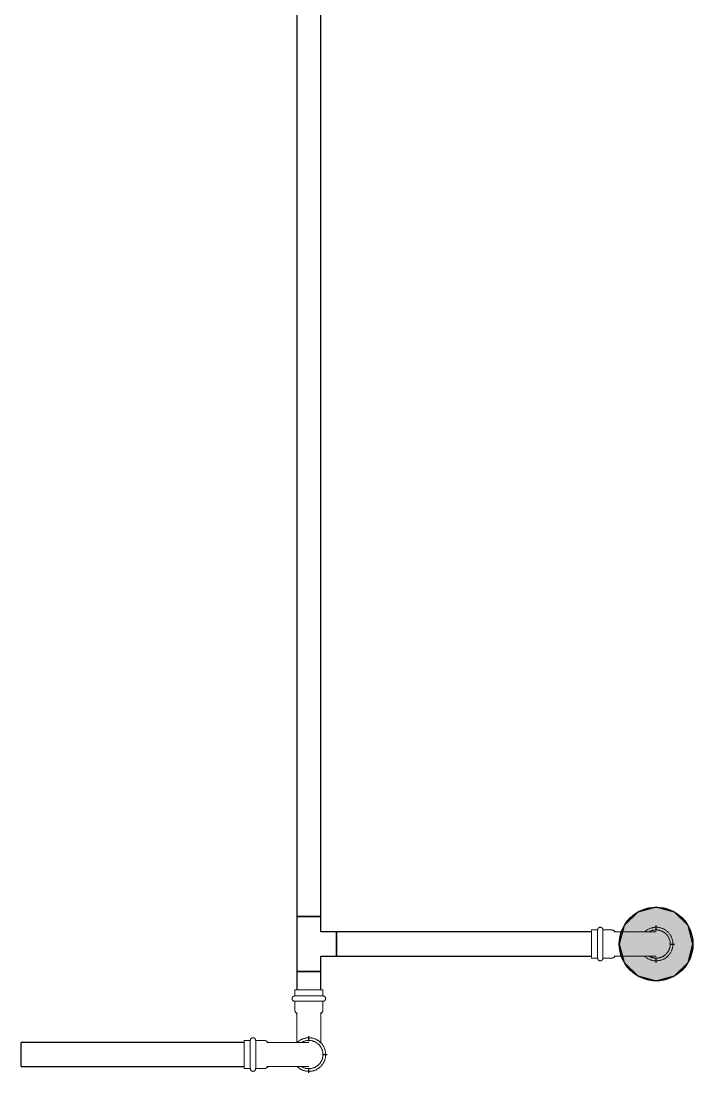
# Model space of a CAD drawing. Header units: inches. Extents: x -3327 to -1, y 8 to 1328.
# Drawn here: x -3168.7 to -3132.2, y 851.7 to 908.8 of the extents above; entities that cross this region are included whole.
import ezdxf

# ---------------------------------------------------------------- set-up
doc = ezdxf.new("R2010")
doc.units = ezdxf.units.IN
doc.header["$MEASUREMENT"] = 0
doc.layers.add('P-PIPE', color=3, linetype='Continuous', lineweight=9)
doc.layers.add('X - REF - FP', color=7, linetype='Continuous', true_color=0xb90000)

# ---------------------------------------------------------------- blocks, each defined once
blk = doc.blocks.new('Victaulic-VicPress316-Elbow 90-45deg Style P568_P571 - Standard-523083-SECOND LEVEL')
at = {"layer": 'P-PIPE'}
for p, q in [((-3178.283, 1233.462), (-3178.283, 1232.568)), ((-3176.968, 1232.571), (-3176.968, 1233.462)), ((-3178.392, 1232.416), (-3178.392, 1231.964)), ((-3176.859, 1231.964), (-3176.859, 1232.416)), ((-3177.625, 1231.964), (-3178.392, 1231.964)), ((-3178.392, 1231.673), (-3178.392, 1231.335)), ((-3177.625, 1231.673), (-3178.392, 1231.673)), ((-3176.859, 1231.964), (-3177.625, 1231.964)), ((-3176.859, 1231.673), (-3177.625, 1231.673)), ((-3176.859, 1231.335), (-3176.859, 1231.673)), ((-3178.392, 1231.335), (-3177.625, 1231.335)), ((-3177.625, 1231.335), (-3176.859, 1231.335))]:
    blk.add_line(p, q, dxfattribs=at)
at = {"layer": 'P-PIPE', "flags": 128}
for points in [[(-3177.625, 1235.767), (-3177.661, 1235.766), (-3177.698, 1235.764), (-3177.734, 1235.76), (-3177.77, 1235.755), (-3177.806, 1235.749), (-3177.842, 1235.741), (-3177.877, 1235.731), (-3177.912, 1235.721), (-3177.946, 1235.708), (-3177.98, 1235.695), (-3178.013, 1235.68), (-3178.046, 1235.664), (-3178.078, 1235.646), (-3178.109, 1235.628), (-3178.14, 1235.608), (-3178.17, 1235.586), (-3178.198, 1235.564), (-3178.226, 1235.54), (-3178.253, 1235.516), (-3178.279, 1235.49), (-3178.304, 1235.464), (-3178.328, 1235.436), (-3178.351, 1235.407), (-3178.372, 1235.378), (-3178.392, 1235.348), (-3178.412, 1235.317), (-3178.429, 1235.285), (-3178.446, 1235.252), (-3178.461, 1235.219), (-3178.475, 1235.185), (-3178.488, 1235.151), (-3178.499, 1235.116), (-3178.508, 1235.081), (-3178.517, 1235.046), (-3178.524, 1235.01), (-3178.529, 1234.974), (-3178.533, 1234.938), (-3178.536, 1234.901), (-3178.537, 1234.865), (-3178.537, 1234.828), (-3178.535, 1234.792), (-3178.532, 1234.755), (-3178.527, 1234.719), (-3178.521, 1234.683), (-3178.513, 1234.648), (-3178.504, 1234.612), (-3178.494, 1234.577), (-3178.482, 1234.543), (-3178.469, 1234.509), (-3178.454, 1234.475), (-3178.438, 1234.442), (-3178.421, 1234.41), (-3178.403, 1234.379), (-3178.383, 1234.348), (-3178.362, 1234.318), (-3178.34, 1234.289), (-3178.317, 1234.261), (-3178.293, 1234.234)], [(-3177.625, 1235.621), (-3177.656, 1235.621), (-3177.686, 1235.619), (-3177.717, 1235.616), (-3177.747, 1235.612), (-3177.777, 1235.606), (-3177.807, 1235.599), (-3177.837, 1235.591), (-3177.866, 1235.582), (-3177.895, 1235.572), (-3177.924, 1235.561), (-3177.951, 1235.548), (-3177.979, 1235.535), (-3178.006, 1235.52), (-3178.032, 1235.504), (-3178.058, 1235.487), (-3178.083, 1235.47), (-3178.107, 1235.451), (-3178.13, 1235.431), (-3178.153, 1235.41), (-3178.175, 1235.389), (-3178.196, 1235.366), (-3178.216, 1235.343), (-3178.235, 1235.319), (-3178.253, 1235.294), (-3178.27, 1235.269), (-3178.286, 1235.243), (-3178.301, 1235.216), (-3178.315, 1235.189), (-3178.328, 1235.161), (-3178.339, 1235.133), (-3178.35, 1235.104), (-3178.359, 1235.075), (-3178.368, 1235.045), (-3178.375, 1235.015), (-3178.38, 1234.985), (-3178.385, 1234.955), (-3178.388, 1234.924), (-3178.391, 1234.894), (-3178.391, 1234.863), (-3178.391, 1234.832), (-3178.39, 1234.802), (-3178.387, 1234.771), (-3178.383, 1234.741), (-3178.378, 1234.711), (-3178.371, 1234.681), (-3178.364, 1234.651), (-3178.355, 1234.622), (-3178.345, 1234.593), (-3178.334, 1234.564), (-3178.322, 1234.536), (-3178.309, 1234.508), (-3178.294, 1234.481), (-3178.283, 1234.461)], [(-3176.968, 1234.223), (-3176.946, 1234.246), (-3176.922, 1234.274), (-3176.899, 1234.302), (-3176.878, 1234.332), (-3176.858, 1234.362), (-3176.838, 1234.393), (-3176.821, 1234.425), (-3176.804, 1234.458), (-3176.789, 1234.491), (-3176.775, 1234.524), (-3176.762, 1234.559), (-3176.751, 1234.593), (-3176.742, 1234.629), (-3176.733, 1234.664), (-3176.726, 1234.7), (-3176.721, 1234.736), (-3176.717, 1234.772), (-3176.714, 1234.809), (-3176.713, 1234.845), (-3176.713, 1234.881), (-3176.715, 1234.918), (-3176.718, 1234.954), (-3176.723, 1234.99), (-3176.729, 1235.026), (-3176.737, 1235.062), (-3176.746, 1235.097), (-3176.756, 1235.132), (-3176.768, 1235.167), (-3176.781, 1235.201), (-3176.796, 1235.234), (-3176.812, 1235.267), (-3176.829, 1235.299), (-3176.847, 1235.331), (-3176.867, 1235.362), (-3176.888, 1235.392), (-3176.91, 1235.421), (-3176.933, 1235.449), (-3176.957, 1235.476), (-3176.983, 1235.502), (-3177.009, 1235.527), (-3177.036, 1235.551), (-3177.065, 1235.574), (-3177.094, 1235.596), (-3177.124, 1235.617), (-3177.155, 1235.636), (-3177.187, 1235.655), (-3177.219, 1235.671), (-3177.252, 1235.687), (-3177.285, 1235.701), (-3177.32, 1235.714), (-3177.354, 1235.726), (-3177.389, 1235.736), (-3177.425, 1235.745), (-3177.46, 1235.752), (-3177.496, 1235.758), (-3177.533, 1235.762), (-3177.569, 1235.765), (-3177.605, 1235.767), (-3177.625, 1235.767)], [(-3176.964, 1234.467), (-3176.949, 1234.494), (-3176.935, 1234.521), (-3176.922, 1234.549), (-3176.911, 1234.577), (-3176.9, 1234.606), (-3176.891, 1234.635), (-3176.882, 1234.665), (-3176.875, 1234.694), (-3176.87, 1234.725), (-3176.865, 1234.755), (-3176.862, 1234.785), (-3176.859, 1234.816), (-3176.859, 1234.847), (-3176.859, 1234.877), (-3176.86, 1234.908), (-3176.863, 1234.938), (-3176.867, 1234.969), (-3176.872, 1234.999), (-3176.879, 1235.029), (-3176.886, 1235.059), (-3176.895, 1235.088), (-3176.905, 1235.117), (-3176.916, 1235.146), (-3176.928, 1235.174), (-3176.941, 1235.201), (-3176.956, 1235.229), (-3176.971, 1235.255), (-3176.988, 1235.281), (-3177.005, 1235.306), (-3177.024, 1235.33), (-3177.043, 1235.354), (-3177.064, 1235.377), (-3177.085, 1235.399), (-3177.107, 1235.42), (-3177.13, 1235.44), (-3177.154, 1235.46), (-3177.179, 1235.478), (-3177.204, 1235.495), (-3177.23, 1235.512), (-3177.256, 1235.527), (-3177.284, 1235.541), (-3177.311, 1235.554), (-3177.34, 1235.566), (-3177.368, 1235.577), (-3177.397, 1235.587), (-3177.427, 1235.595), (-3177.457, 1235.603), (-3177.487, 1235.609), (-3177.517, 1235.614), (-3177.547, 1235.617), (-3177.578, 1235.62), (-3177.608, 1235.621), (-3177.625, 1235.621)], [(-3178.283, 1234.855), (-3178.283, 1234.854), (-3178.283, 1234.85), (-3178.283, 1234.845), (-3178.283, 1234.837), (-3178.283, 1234.827), (-3178.283, 1234.815), (-3178.283, 1234.801), (-3178.283, 1234.784), (-3178.283, 1234.766), (-3178.283, 1234.745), (-3178.283, 1234.722), (-3178.283, 1234.697), (-3178.283, 1234.671), (-3178.283, 1234.642), (-3178.283, 1234.612), (-3178.283, 1234.579), (-3178.283, 1234.545), (-3178.283, 1234.509), (-3178.283, 1234.472), (-3178.283, 1234.432), (-3178.283, 1234.392), (-3178.283, 1234.349), (-3178.283, 1234.306), (-3178.283, 1234.261), (-3178.283, 1234.214), (-3178.283, 1234.167), (-3178.283, 1234.118), (-3178.283, 1234.069), (-3178.283, 1234.018), (-3178.283, 1233.967), (-3178.283, 1233.914), (-3178.283, 1233.861), (-3178.283, 1233.808), (-3178.283, 1233.753), (-3178.283, 1233.699), (-3178.283, 1233.644), (-3178.283, 1233.588), (-3178.283, 1233.533), (-3178.283, 1233.477), (-3178.283, 1233.462)], [(-3176.968, 1233.462), (-3176.968, 1233.518), (-3176.968, 1233.573), (-3176.968, 1233.629), (-3176.968, 1233.684), (-3176.968, 1233.739), (-3176.968, 1233.793), (-3176.968, 1233.847), (-3176.968, 1233.9), (-3176.968, 1233.953), (-3176.968, 1234.004), (-3176.968, 1234.055), (-3176.968, 1234.105), (-3176.968, 1234.154), (-3176.968, 1234.202), (-3176.968, 1234.248), (-3176.968, 1234.294), (-3176.968, 1234.338), (-3176.968, 1234.38), (-3176.968, 1234.422), (-3176.968, 1234.461), (-3176.968, 1234.499), (-3176.968, 1234.535), (-3176.968, 1234.57), (-3176.968, 1234.603), (-3176.968, 1234.634), (-3176.968, 1234.663), (-3176.968, 1234.69), (-3176.968, 1234.716), (-3176.968, 1234.739), (-3176.968, 1234.76), (-3176.968, 1234.779), (-3176.968, 1234.796), (-3176.968, 1234.811), (-3176.968, 1234.824), (-3176.968, 1234.835), (-3176.968, 1234.843), (-3176.968, 1234.849), (-3176.968, 1234.853), (-3176.968, 1234.855), (-3176.968, 1234.855)], [(-3178.392, 1232.416), (-3178.391, 1232.427), (-3178.391, 1232.438), (-3178.39, 1232.448), (-3178.388, 1232.459), (-3178.386, 1232.47), (-3178.384, 1232.481), (-3178.381, 1232.491), (-3178.378, 1232.502), (-3178.374, 1232.512), (-3178.37, 1232.522), (-3178.366, 1232.532), (-3178.361, 1232.542), (-3178.355, 1232.551), (-3178.35, 1232.561), (-3178.344, 1232.57), (-3178.338, 1232.579), (-3178.331, 1232.587), (-3178.324, 1232.596), (-3178.317, 1232.604), (-3178.309, 1232.611), (-3178.301, 1232.619), (-3178.293, 1232.626), (-3178.284, 1232.633), (-3178.283, 1232.634)], [(-3176.968, 1232.634), (-3176.959, 1232.627), (-3176.951, 1232.62), (-3176.943, 1232.613), (-3176.935, 1232.605), (-3176.927, 1232.597), (-3176.92, 1232.589), (-3176.914, 1232.58), (-3176.907, 1232.571), (-3176.901, 1232.562), (-3176.896, 1232.553), (-3176.89, 1232.543), (-3176.885, 1232.534), (-3176.881, 1232.524), (-3176.877, 1232.514), (-3176.873, 1232.503), (-3176.87, 1232.493), (-3176.867, 1232.483), (-3176.864, 1232.472), (-3176.862, 1232.461), (-3176.861, 1232.45), (-3176.86, 1232.44), (-3176.859, 1232.429), (-3176.859, 1232.418), (-3176.859, 1232.416)], [(-3178.392, 1231.673), (-3178.397, 1231.673), (-3178.403, 1231.674), (-3178.409, 1231.674), (-3178.415, 1231.675), (-3178.42, 1231.676), (-3178.426, 1231.678), (-3178.432, 1231.679), (-3178.437, 1231.681), (-3178.443, 1231.683), (-3178.448, 1231.685), (-3178.453, 1231.687), (-3178.459, 1231.69), (-3178.464, 1231.693), (-3178.469, 1231.696), (-3178.474, 1231.699), (-3178.478, 1231.702), (-3178.483, 1231.706), (-3178.487, 1231.709), (-3178.492, 1231.713), (-3178.496, 1231.717), (-3178.5, 1231.722), (-3178.504, 1231.726), (-3178.507, 1231.731), (-3178.511, 1231.735), (-3178.514, 1231.74), (-3178.517, 1231.745), (-3178.52, 1231.75), (-3178.522, 1231.755), (-3178.525, 1231.761), (-3178.527, 1231.766), (-3178.529, 1231.772), (-3178.531, 1231.777), (-3178.532, 1231.783), (-3178.534, 1231.788), (-3178.535, 1231.794), (-3178.536, 1231.8), (-3178.536, 1231.806), (-3178.537, 1231.811), (-3178.537, 1231.817), (-3178.537, 1231.823), (-3178.537, 1231.829), (-3178.536, 1231.835), (-3178.535, 1231.84), (-3178.534, 1231.846), (-3178.533, 1231.852), (-3178.532, 1231.858), (-3178.53, 1231.863), (-3178.528, 1231.869), (-3178.526, 1231.874), (-3178.524, 1231.879), (-3178.521, 1231.885), (-3178.519, 1231.89), (-3178.516, 1231.895), (-3178.512, 1231.9), (-3178.509, 1231.904), (-3178.506, 1231.909), (-3178.502, 1231.914), (-3178.498, 1231.918), (-3178.494, 1231.922), (-3178.49, 1231.926), (-3178.485, 1231.93), (-3178.481, 1231.934), (-3178.476, 1231.937), (-3178.471, 1231.94), (-3178.467, 1231.944), (-3178.461, 1231.946), (-3178.456, 1231.949), (-3178.451, 1231.952), (-3178.446, 1231.954), (-3178.44, 1231.956), (-3178.435, 1231.958), (-3178.429, 1231.959), (-3178.423, 1231.961), (-3178.418, 1231.962), (-3178.412, 1231.963), (-3178.406, 1231.964), (-3178.4, 1231.964), (-3178.395, 1231.964), (-3178.392, 1231.964)], [(-3177.625, 1231.964), (-3177.656, 1231.964), (-3177.686, 1231.964), (-3177.717, 1231.964), (-3177.747, 1231.964), (-3177.777, 1231.964), (-3177.807, 1231.964), (-3177.837, 1231.964), (-3177.866, 1231.964), (-3177.895, 1231.964), (-3177.924, 1231.964), (-3177.951, 1231.964), (-3177.979, 1231.964), (-3178.006, 1231.964), (-3178.032, 1231.964), (-3178.058, 1231.964), (-3178.083, 1231.964), (-3178.107, 1231.964), (-3178.13, 1231.964), (-3178.153, 1231.964), (-3178.175, 1231.964), (-3178.196, 1231.964), (-3178.216, 1231.964), (-3178.235, 1231.964), (-3178.253, 1231.964), (-3178.27, 1231.964), (-3178.286, 1231.964), (-3178.301, 1231.964), (-3178.315, 1231.964), (-3178.328, 1231.964), (-3178.339, 1231.964), (-3178.35, 1231.964), (-3178.359, 1231.964), (-3178.368, 1231.964), (-3178.375, 1231.964), (-3178.38, 1231.964), (-3178.385, 1231.964), (-3178.388, 1231.964), (-3178.391, 1231.964), (-3178.391, 1231.964), (-3178.392, 1231.964)], [(-3178.392, 1231.964), (-3178.391, 1231.964), (-3178.389, 1231.964), (-3178.386, 1231.964), (-3178.382, 1231.964), (-3178.376, 1231.964), (-3178.37, 1231.964), (-3178.362, 1231.964), (-3178.353, 1231.964)], [(-3178.35, 1231.673), (-3178.359, 1231.673), (-3178.368, 1231.673), (-3178.375, 1231.673), (-3178.38, 1231.673), (-3178.385, 1231.673), (-3178.388, 1231.673), (-3178.391, 1231.673), (-3178.391, 1231.673), (-3178.392, 1231.673)], [(-3178.392, 1231.673), (-3178.391, 1231.673), (-3178.389, 1231.673), (-3178.386, 1231.673), (-3178.382, 1231.673), (-3178.376, 1231.673), (-3178.37, 1231.673), (-3178.362, 1231.673), (-3178.353, 1231.673), (-3178.342, 1231.673), (-3178.331, 1231.673), (-3178.319, 1231.673), (-3178.305, 1231.673), (-3178.29, 1231.673), (-3178.274, 1231.673), (-3178.258, 1231.673), (-3178.24, 1231.673), (-3178.221, 1231.673), (-3178.201, 1231.673), (-3178.181, 1231.673), (-3178.159, 1231.673), (-3178.137, 1231.673), (-3178.113, 1231.673), (-3178.089, 1231.673), (-3178.065, 1231.673), (-3178.039, 1231.673), (-3178.013, 1231.673), (-3177.986, 1231.673), (-3177.959, 1231.673), (-3177.931, 1231.673), (-3177.903, 1231.673), (-3177.874, 1231.673), (-3177.845, 1231.673), (-3177.815, 1231.673), (-3177.785, 1231.673), (-3177.755, 1231.673), (-3177.725, 1231.673), (-3177.695, 1231.673), (-3177.664, 1231.673), (-3177.633, 1231.673), (-3177.625, 1231.673)], [(-3176.859, 1231.964), (-3176.859, 1231.964), (-3176.861, 1231.964), (-3176.864, 1231.964), (-3176.868, 1231.964), (-3176.874, 1231.964), (-3176.88, 1231.964), (-3176.888, 1231.964), (-3176.897, 1231.964), (-3176.908, 1231.964), (-3176.919, 1231.964), (-3176.932, 1231.964), (-3176.945, 1231.964), (-3176.96, 1231.964), (-3176.976, 1231.964), (-3176.992, 1231.964), (-3177.01, 1231.964), (-3177.029, 1231.964), (-3177.049, 1231.964), (-3177.069, 1231.964), (-3177.091, 1231.964), (-3177.113, 1231.964), (-3177.137, 1231.964), (-3177.161, 1231.964), (-3177.185, 1231.964), (-3177.211, 1231.964), (-3177.237, 1231.964), (-3177.264, 1231.964), (-3177.291, 1231.964), (-3177.319, 1231.964), (-3177.347, 1231.964), (-3177.376, 1231.964), (-3177.405, 1231.964), (-3177.435, 1231.964), (-3177.465, 1231.964), (-3177.495, 1231.964), (-3177.525, 1231.964), (-3177.556, 1231.964), (-3177.586, 1231.964), (-3177.617, 1231.964), (-3177.625, 1231.964)], [(-3177.625, 1231.673), (-3177.594, 1231.673), (-3177.564, 1231.673), (-3177.533, 1231.673), (-3177.503, 1231.673), (-3177.473, 1231.673), (-3177.443, 1231.673), (-3177.413, 1231.673), (-3177.384, 1231.673), (-3177.355, 1231.673), (-3177.327, 1231.673), (-3177.299, 1231.673), (-3177.271, 1231.673), (-3177.244, 1231.673), (-3177.218, 1231.673), (-3177.192, 1231.673), (-3177.167, 1231.673), (-3177.143, 1231.673), (-3177.12, 1231.673), (-3177.097, 1231.673), (-3177.075, 1231.673), (-3177.054, 1231.673), (-3177.034, 1231.673), (-3177.015, 1231.673), (-3176.997, 1231.673), (-3176.98, 1231.673), (-3176.964, 1231.673), (-3176.949, 1231.673), (-3176.935, 1231.673), (-3176.922, 1231.673), (-3176.911, 1231.673), (-3176.9, 1231.673), (-3176.891, 1231.673), (-3176.882, 1231.673), (-3176.875, 1231.673), (-3176.87, 1231.673), (-3176.865, 1231.673), (-3176.862, 1231.673), (-3176.859, 1231.673), (-3176.859, 1231.673), (-3176.859, 1231.673)], [(-3176.9, 1231.964), (-3176.891, 1231.964), (-3176.882, 1231.964), (-3176.875, 1231.964), (-3176.87, 1231.964), (-3176.865, 1231.964), (-3176.862, 1231.964), (-3176.859, 1231.964), (-3176.859, 1231.964), (-3176.859, 1231.964)], [(-3176.859, 1231.673), (-3176.859, 1231.673), (-3176.861, 1231.673), (-3176.864, 1231.673), (-3176.868, 1231.673), (-3176.874, 1231.673), (-3176.88, 1231.673), (-3176.888, 1231.673), (-3176.897, 1231.673)], [(-3176.859, 1231.964), (-3176.853, 1231.964), (-3176.847, 1231.964), (-3176.841, 1231.963), (-3176.835, 1231.962), (-3176.83, 1231.961), (-3176.824, 1231.96), (-3176.818, 1231.959), (-3176.813, 1231.957), (-3176.807, 1231.955), (-3176.802, 1231.953), (-3176.797, 1231.95), (-3176.791, 1231.948), (-3176.786, 1231.945), (-3176.781, 1231.942), (-3176.776, 1231.939), (-3176.772, 1231.936), (-3176.767, 1231.932), (-3176.763, 1231.928), (-3176.758, 1231.924), (-3176.754, 1231.92), (-3176.75, 1231.916), (-3176.746, 1231.912), (-3176.743, 1231.907), (-3176.739, 1231.902), (-3176.736, 1231.897), (-3176.733, 1231.893), (-3176.73, 1231.887), (-3176.728, 1231.882), (-3176.725, 1231.877), (-3176.723, 1231.872), (-3176.721, 1231.866), (-3176.719, 1231.861), (-3176.718, 1231.855), (-3176.716, 1231.849), (-3176.715, 1231.844), (-3176.714, 1231.838), (-3176.714, 1231.832), (-3176.713, 1231.826), (-3176.713, 1231.82), (-3176.713, 1231.815), (-3176.713, 1231.809), (-3176.714, 1231.803), (-3176.715, 1231.797), (-3176.716, 1231.791), (-3176.717, 1231.786), (-3176.718, 1231.78), (-3176.72, 1231.775), (-3176.722, 1231.769), (-3176.724, 1231.764), (-3176.726, 1231.758), (-3176.729, 1231.753), (-3176.731, 1231.748), (-3176.734, 1231.743), (-3176.738, 1231.738), (-3176.741, 1231.733), (-3176.744, 1231.729), (-3176.748, 1231.724), (-3176.752, 1231.72), (-3176.756, 1231.716), (-3176.76, 1231.712), (-3176.765, 1231.708), (-3176.769, 1231.704), (-3176.774, 1231.701), (-3176.779, 1231.697), (-3176.784, 1231.694), (-3176.789, 1231.691), (-3176.794, 1231.689), (-3176.799, 1231.686), (-3176.804, 1231.684), (-3176.81, 1231.682), (-3176.815, 1231.68), (-3176.821, 1231.678), (-3176.827, 1231.677), (-3176.832, 1231.676), (-3176.838, 1231.675), (-3176.844, 1231.674), (-3176.85, 1231.674), (-3176.855, 1231.673), (-3176.859, 1231.673)]]:
    blk.add_lwpolyline(points, dxfattribs=at)
blk = doc.blocks.new('Victaulic-VicPress316-Elbow 90-45deg Style P568_P571 - Standard-V67-SECOND LEVEL')
at = {"layer": 'P-PIPE'}
for p, q in [((-3153.853, 856.23), (-3153.853, 855.891)), ((-3153.086, 856.23), (-3153.853, 856.23)), ((-3153.853, 855.891), (-3153.086, 855.891)), ((-3152.32, 856.23), (-3153.086, 856.23)), ((-3153.086, 855.891), (-3152.32, 855.891)), ((-3152.32, 855.891), (-3152.32, 856.23)), ((-3153.853, 855.6), (-3153.853, 855.149)), ((-3153.853, 855.6), (-3153.086, 855.6)), ((-3153.086, 855.6), (-3152.32, 855.6)), ((-3152.32, 855.149), (-3152.32, 855.6)), ((-3153.744, 854.994), (-3153.744, 854.103)), ((-3152.429, 854.103), (-3152.429, 854.996))]:
    blk.add_line(p, q, dxfattribs=at)
at = {"layer": 'P-PIPE', "flags": 128}
for points in [[(-3153.853, 855.6), (-3153.859, 855.6), (-3153.864, 855.6), (-3153.87, 855.601), (-3153.876, 855.602), (-3153.882, 855.603), (-3153.887, 855.604), (-3153.893, 855.606), (-3153.899, 855.607), (-3153.904, 855.609), (-3153.909, 855.612), (-3153.915, 855.614), (-3153.92, 855.616), (-3153.925, 855.619), (-3153.93, 855.622), (-3153.935, 855.625), (-3153.94, 855.629), (-3153.944, 855.632), (-3153.949, 855.636), (-3153.953, 855.64), (-3153.957, 855.644), (-3153.961, 855.648), (-3153.965, 855.653), (-3153.968, 855.657), (-3153.972, 855.662), (-3153.975, 855.667), (-3153.978, 855.672), (-3153.981, 855.677), (-3153.984, 855.682), (-3153.986, 855.687), (-3153.988, 855.693), (-3153.99, 855.698), (-3153.992, 855.704), (-3153.994, 855.709), (-3153.995, 855.715), (-3153.996, 855.721), (-3153.997, 855.727), (-3153.998, 855.732), (-3153.998, 855.738), (-3153.998, 855.744), (-3153.998, 855.75), (-3153.998, 855.756), (-3153.997, 855.761), (-3153.997, 855.767), (-3153.996, 855.773), (-3153.994, 855.779), (-3153.993, 855.784), (-3153.991, 855.79), (-3153.989, 855.795), (-3153.987, 855.801), (-3153.985, 855.806), (-3153.983, 855.811), (-3153.98, 855.816), (-3153.977, 855.821), (-3153.974, 855.826), (-3153.97, 855.831), (-3153.967, 855.836), (-3153.963, 855.84), (-3153.959, 855.845), (-3153.955, 855.849), (-3153.951, 855.853), (-3153.947, 855.857), (-3153.942, 855.86), (-3153.937, 855.864), (-3153.933, 855.867), (-3153.928, 855.87), (-3153.923, 855.873), (-3153.918, 855.876), (-3153.912, 855.878), (-3153.907, 855.881), (-3153.901, 855.883), (-3153.896, 855.884), (-3153.89, 855.886), (-3153.885, 855.887), (-3153.879, 855.889), (-3153.873, 855.89), (-3153.867, 855.89), (-3153.862, 855.891), (-3153.856, 855.891), (-3153.853, 855.891)], [(-3153.086, 855.891), (-3153.117, 855.891), (-3153.147, 855.891), (-3153.178, 855.891), (-3153.208, 855.891), (-3153.239, 855.891), (-3153.268, 855.891), (-3153.298, 855.891), (-3153.327, 855.891), (-3153.356, 855.891), (-3153.385, 855.891), (-3153.413, 855.891), (-3153.44, 855.891), (-3153.467, 855.891), (-3153.493, 855.891), (-3153.519, 855.891), (-3153.544, 855.891), (-3153.568, 855.891), (-3153.592, 855.891), (-3153.614, 855.891), (-3153.636, 855.891), (-3153.657, 855.891), (-3153.677, 855.891), (-3153.696, 855.891), (-3153.714, 855.891), (-3153.731, 855.891), (-3153.747, 855.891), (-3153.762, 855.891), (-3153.776, 855.891), (-3153.789, 855.891), (-3153.801, 855.891), (-3153.811, 855.891), (-3153.821, 855.891), (-3153.829, 855.891), (-3153.836, 855.891), (-3153.842, 855.891), (-3153.846, 855.891), (-3153.85, 855.891), (-3153.852, 855.891), (-3153.853, 855.891), (-3153.853, 855.891)], [(-3153.853, 855.891), (-3153.852, 855.891), (-3153.85, 855.891), (-3153.847, 855.891), (-3153.843, 855.891), (-3153.837, 855.891), (-3153.831, 855.891), (-3153.823, 855.891), (-3153.814, 855.891)], [(-3152.32, 855.891), (-3152.32, 855.891), (-3152.322, 855.891), (-3152.325, 855.891), (-3152.33, 855.891), (-3152.335, 855.891), (-3152.342, 855.891), (-3152.35, 855.891), (-3152.359, 855.891), (-3152.369, 855.891), (-3152.38, 855.891), (-3152.393, 855.891), (-3152.406, 855.891), (-3152.421, 855.891), (-3152.437, 855.891), (-3152.454, 855.891), (-3152.471, 855.891), (-3152.49, 855.891), (-3152.51, 855.891), (-3152.531, 855.891), (-3152.552, 855.891), (-3152.575, 855.891), (-3152.598, 855.891), (-3152.622, 855.891), (-3152.647, 855.891), (-3152.672, 855.891), (-3152.698, 855.891), (-3152.725, 855.891), (-3152.752, 855.891), (-3152.78, 855.891), (-3152.808, 855.891), (-3152.837, 855.891), (-3152.866, 855.891), (-3152.896, 855.891), (-3152.926, 855.891), (-3152.956, 855.891), (-3152.986, 855.891), (-3153.017, 855.891), (-3153.047, 855.891), (-3153.078, 855.891), (-3153.086, 855.891)], [(-3152.361, 855.891), (-3152.352, 855.891), (-3152.344, 855.891), (-3152.337, 855.891), (-3152.331, 855.891), (-3152.326, 855.891), (-3152.323, 855.891), (-3152.321, 855.891), (-3152.32, 855.891), (-3152.32, 855.891)], [(-3152.32, 855.891), (-3152.314, 855.891), (-3152.308, 855.891), (-3152.302, 855.89), (-3152.297, 855.889), (-3152.291, 855.888), (-3152.285, 855.887), (-3152.28, 855.885), (-3152.274, 855.884), (-3152.268, 855.882), (-3152.263, 855.88), (-3152.258, 855.877), (-3152.253, 855.875), (-3152.247, 855.872), (-3152.242, 855.869), (-3152.238, 855.866), (-3152.233, 855.862), (-3152.228, 855.859), (-3152.224, 855.855), (-3152.219, 855.851), (-3152.215, 855.847), (-3152.211, 855.843), (-3152.208, 855.838), (-3152.204, 855.834), (-3152.201, 855.829), (-3152.197, 855.824), (-3152.194, 855.819), (-3152.191, 855.814), (-3152.189, 855.809), (-3152.186, 855.804), (-3152.184, 855.798), (-3152.182, 855.793), (-3152.18, 855.787), (-3152.179, 855.782), (-3152.177, 855.776), (-3152.176, 855.77), (-3152.175, 855.765), (-3152.175, 855.759), (-3152.174, 855.753), (-3152.174, 855.747), (-3152.174, 855.741), (-3152.175, 855.735), (-3152.175, 855.73), (-3152.176, 855.724), (-3152.177, 855.718), (-3152.178, 855.712), (-3152.179, 855.707), (-3152.181, 855.701), (-3152.183, 855.696), (-3152.185, 855.69), (-3152.187, 855.685), (-3152.19, 855.68), (-3152.193, 855.675), (-3152.196, 855.67), (-3152.199, 855.665), (-3152.202, 855.66), (-3152.206, 855.655), (-3152.209, 855.651), (-3152.213, 855.646), (-3152.217, 855.642), (-3152.221, 855.638), (-3152.226, 855.634), (-3152.23, 855.631), (-3152.235, 855.627), (-3152.24, 855.624), (-3152.245, 855.621), (-3152.25, 855.618), (-3152.255, 855.615), (-3152.26, 855.613), (-3152.266, 855.61), (-3152.271, 855.608), (-3152.277, 855.607), (-3152.282, 855.605), (-3152.288, 855.604), (-3152.293, 855.602), (-3152.299, 855.601), (-3152.305, 855.601), (-3152.311, 855.6), (-3152.317, 855.6), (-3152.32, 855.6)], [(-3153.811, 855.6), (-3153.821, 855.6), (-3153.829, 855.6), (-3153.836, 855.6), (-3153.842, 855.6), (-3153.846, 855.6), (-3153.85, 855.6), (-3153.852, 855.6), (-3153.853, 855.6), (-3153.853, 855.6)], [(-3153.853, 855.6), (-3153.852, 855.6), (-3153.85, 855.6), (-3153.847, 855.6), (-3153.843, 855.6), (-3153.837, 855.6), (-3153.831, 855.6), (-3153.823, 855.6), (-3153.814, 855.6), (-3153.804, 855.6), (-3153.792, 855.6), (-3153.78, 855.6), (-3153.766, 855.6), (-3153.751, 855.6), (-3153.736, 855.6), (-3153.719, 855.6), (-3153.701, 855.6), (-3153.682, 855.6), (-3153.662, 855.6), (-3153.642, 855.6), (-3153.62, 855.6), (-3153.598, 855.6), (-3153.575, 855.6), (-3153.551, 855.6), (-3153.526, 855.6), (-3153.5, 855.6), (-3153.474, 855.6), (-3153.448, 855.6), (-3153.42, 855.6), (-3153.392, 855.6), (-3153.364, 855.6), (-3153.335, 855.6), (-3153.306, 855.6), (-3153.276, 855.6), (-3153.247, 855.6), (-3153.217, 855.6), (-3153.186, 855.6), (-3153.156, 855.6), (-3153.125, 855.6), (-3153.095, 855.6), (-3153.086, 855.6)], [(-3153.744, 854.931), (-3153.752, 854.937), (-3153.761, 854.944), (-3153.769, 854.952), (-3153.776, 854.959), (-3153.784, 854.967), (-3153.791, 854.976), (-3153.798, 854.984), (-3153.804, 854.993), (-3153.81, 855.002), (-3153.816, 855.011), (-3153.821, 855.021), (-3153.826, 855.031), (-3153.83, 855.041), (-3153.835, 855.051), (-3153.838, 855.061), (-3153.842, 855.071), (-3153.844, 855.082), (-3153.847, 855.092), (-3153.849, 855.103), (-3153.851, 855.114), (-3153.852, 855.125), (-3153.852, 855.136), (-3153.853, 855.147), (-3153.853, 855.149)], [(-3153.086, 855.6), (-3153.056, 855.6), (-3153.025, 855.6), (-3152.994, 855.6), (-3152.964, 855.6), (-3152.934, 855.6), (-3152.904, 855.6), (-3152.874, 855.6), (-3152.845, 855.6), (-3152.816, 855.6), (-3152.788, 855.6), (-3152.76, 855.6), (-3152.732, 855.6), (-3152.705, 855.6), (-3152.679, 855.6), (-3152.653, 855.6), (-3152.628, 855.6), (-3152.604, 855.6), (-3152.581, 855.6), (-3152.558, 855.6), (-3152.536, 855.6), (-3152.515, 855.6), (-3152.495, 855.6), (-3152.476, 855.6), (-3152.458, 855.6), (-3152.441, 855.6), (-3152.425, 855.6), (-3152.41, 855.6), (-3152.396, 855.6), (-3152.384, 855.6), (-3152.372, 855.6), (-3152.361, 855.6), (-3152.352, 855.6), (-3152.344, 855.6), (-3152.337, 855.6), (-3152.331, 855.6), (-3152.326, 855.6), (-3152.323, 855.6), (-3152.321, 855.6), (-3152.32, 855.6), (-3152.32, 855.6)], [(-3152.32, 855.149), (-3152.32, 855.138), (-3152.321, 855.127), (-3152.322, 855.116), (-3152.323, 855.105), (-3152.325, 855.094), (-3152.328, 855.084), (-3152.33, 855.073), (-3152.334, 855.063), (-3152.337, 855.053), (-3152.341, 855.042), (-3152.346, 855.032), (-3152.351, 855.023), (-3152.356, 855.013), (-3152.361, 855.004), (-3152.367, 854.995), (-3152.374, 854.986), (-3152.38, 854.977), (-3152.387, 854.969), (-3152.395, 854.961), (-3152.402, 854.953), (-3152.41, 854.946), (-3152.419, 854.939), (-3152.427, 854.932), (-3152.429, 854.931)], [(-3152.32, 855.6), (-3152.32, 855.6), (-3152.322, 855.6), (-3152.325, 855.6), (-3152.33, 855.6), (-3152.335, 855.6), (-3152.342, 855.6), (-3152.35, 855.6), (-3152.359, 855.6)], [(-3153.744, 853.367), (-3153.744, 853.397), (-3153.744, 853.446), (-3153.744, 853.496), (-3153.744, 853.546), (-3153.744, 853.598), (-3153.744, 853.65), (-3153.744, 853.703), (-3153.744, 853.757), (-3153.744, 853.811), (-3153.744, 853.866), (-3153.744, 853.921), (-3153.744, 853.976), (-3153.744, 854.032), (-3153.744, 854.087), (-3153.744, 854.103)], [(-3152.429, 854.103), (-3152.429, 854.047), (-3152.429, 853.991), (-3152.429, 853.936), (-3152.429, 853.881), (-3152.429, 853.826), (-3152.429, 853.771), (-3152.429, 853.718), (-3152.429, 853.664), (-3152.429, 853.612), (-3152.429, 853.56), (-3152.429, 853.509), (-3152.429, 853.459), (-3152.429, 853.41), (-3152.429, 853.363), (-3152.429, 853.339)], [(-3153.086, 853.622), (-3153.123, 853.621), (-3153.159, 853.619), (-3153.195, 853.615), (-3153.232, 853.61), (-3153.267, 853.603), (-3153.303, 853.595), (-3153.338, 853.586), (-3153.373, 853.575), (-3153.408, 853.563), (-3153.441, 853.55), (-3153.475, 853.535), (-3153.507, 853.518), (-3153.539, 853.501), (-3153.571, 853.482), (-3153.601, 853.462), (-3153.631, 853.441), (-3153.66, 853.419), (-3153.688, 853.395), (-3153.715, 853.371)], [(-3152.236, 852.379), (-3152.224, 852.413), (-3152.213, 852.448), (-3152.203, 852.483), (-3152.194, 852.519), (-3152.188, 852.555), (-3152.182, 852.591), (-3152.178, 852.627), (-3152.175, 852.663), (-3152.174, 852.7), (-3152.175, 852.736), (-3152.176, 852.773), (-3152.18, 852.809), (-3152.184, 852.845), (-3152.191, 852.881), (-3152.198, 852.917), (-3152.207, 852.952), (-3152.217, 852.987), (-3152.229, 853.022), (-3152.242, 853.056), (-3152.257, 853.089), (-3152.273, 853.122), (-3152.29, 853.154), (-3152.308, 853.186), (-3152.328, 853.216), (-3152.349, 853.246), (-3152.371, 853.275), (-3152.394, 853.303), (-3152.418, 853.331), (-3152.444, 853.357), (-3152.47, 853.382), (-3152.498, 853.406), (-3152.526, 853.429), (-3152.555, 853.451), (-3152.585, 853.472), (-3152.616, 853.491), (-3152.648, 853.509), (-3152.68, 853.526), (-3152.713, 853.542), (-3152.747, 853.556), (-3152.781, 853.569), (-3152.815, 853.58), (-3152.85, 853.591), (-3152.886, 853.599), (-3152.922, 853.607), (-3152.958, 853.612), (-3152.994, 853.617), (-3153.03, 853.62), (-3153.067, 853.621), (-3153.086, 853.622)], [(-3153.086, 851.798), (-3153.05, 851.798), (-3153.013, 851.8), (-3152.977, 851.804), (-3152.941, 851.809), (-3152.905, 851.816), (-3152.869, 851.824), (-3152.834, 851.833), (-3152.799, 851.844), (-3152.765, 851.856), (-3152.731, 851.87), (-3152.698, 851.884), (-3152.665, 851.901), (-3152.633, 851.918), (-3152.602, 851.937), (-3152.571, 851.957), (-3152.542, 851.978), (-3152.513, 852), (-3152.485, 852.024), (-3152.458, 852.048), (-3152.432, 852.074), (-3152.407, 852.101), (-3152.383, 852.128), (-3152.361, 852.157), (-3152.339, 852.186), (-3152.319, 852.217), (-3152.3, 852.248), (-3152.282, 852.28), (-3152.265, 852.312), (-3152.25, 852.345), (-3152.241, 852.367)], [(-3152.429, 852.711), (-3152.429, 852.71), (-3152.429, 852.71)], [(-3153.718, 852.052), (-3153.702, 852.037), (-3153.675, 852.013), (-3153.647, 851.99), (-3153.617, 851.968), (-3153.587, 851.947), (-3153.556, 851.928), (-3153.525, 851.91), (-3153.492, 851.893), (-3153.459, 851.877), (-3153.426, 851.863), (-3153.392, 851.85), (-3153.357, 851.839), (-3153.322, 851.829), (-3153.287, 851.82), (-3153.251, 851.813), (-3153.215, 851.807), (-3153.179, 851.802), (-3153.142, 851.799), (-3153.106, 851.798), (-3153.086, 851.798)]]:
    blk.add_lwpolyline(points, dxfattribs=at)
blk = doc.blocks.new('Victaulic-VicPress316-Elbow 90-45deg Style P568_P571 - Standard-V2-SECOND LEVEL')
at = {"layer": 'P-PIPE'}
for p, q in [((-3203.704, 731.097), (-3203.704, 730.203)), ((-3202.389, 730.206), (-3202.389, 731.097)), ((-3203.813, 730.051), (-3203.813, 729.6)), ((-3202.28, 729.6), (-3202.28, 730.051)), ((-3203.046, 729.6), (-3203.813, 729.6)), ((-3202.28, 729.6), (-3203.046, 729.6)), ((-3203.813, 729.309), (-3203.813, 728.97)), ((-3203.046, 729.309), (-3203.813, 729.309)), ((-3203.813, 728.97), (-3203.046, 728.97)), ((-3202.28, 729.309), (-3203.046, 729.309)), ((-3203.046, 728.97), (-3202.28, 728.97)), ((-3202.28, 728.97), (-3202.28, 729.309))]:
    blk.add_line(p, q, dxfattribs=at)
at = {"layer": 'P-PIPE', "flags": 128}
for points in [[(-3203.046, 733.402), (-3203.083, 733.401), (-3203.119, 733.399), (-3203.155, 733.395), (-3203.191, 733.39), (-3203.227, 733.384), (-3203.263, 733.376), (-3203.298, 733.366), (-3203.333, 733.356), (-3203.367, 733.344), (-3203.401, 733.33), (-3203.434, 733.315), (-3203.467, 733.299), (-3203.499, 733.281), (-3203.53, 733.263), (-3203.561, 733.243), (-3203.591, 733.222), (-3203.619, 733.199), (-3203.647, 733.176), (-3203.674, 733.151), (-3203.7, 733.125), (-3203.725, 733.099), (-3203.749, 733.071), (-3203.772, 733.043), (-3203.793, 733.013), (-3203.813, 732.983), (-3203.833, 732.952), (-3203.85, 732.92), (-3203.867, 732.887), (-3203.882, 732.854), (-3203.896, 732.82), (-3203.909, 732.786), (-3203.92, 732.751), (-3203.93, 732.716), (-3203.938, 732.681), (-3203.945, 732.645), (-3203.95, 732.609), (-3203.954, 732.573), (-3203.957, 732.536), (-3203.958, 732.5), (-3203.958, 732.463), (-3203.956, 732.427), (-3203.953, 732.391), (-3203.948, 732.354), (-3203.942, 732.318), (-3203.934, 732.283), (-3203.925, 732.247), (-3203.915, 732.212), (-3203.903, 732.178), (-3203.89, 732.144), (-3203.875, 732.11), (-3203.859, 732.078), (-3203.842, 732.045), (-3203.824, 732.014), (-3203.804, 731.983), (-3203.783, 731.953), (-3203.761, 731.924), (-3203.738, 731.896), (-3203.714, 731.869)], [(-3203.046, 733.257), (-3203.077, 733.256), (-3203.107, 733.254), (-3203.138, 733.251), (-3203.168, 733.247), (-3203.198, 733.241), (-3203.228, 733.235), (-3203.258, 733.227), (-3203.287, 733.218), (-3203.316, 733.207), (-3203.345, 733.196), (-3203.373, 733.183), (-3203.4, 733.17), (-3203.427, 733.155), (-3203.453, 733.139), (-3203.479, 733.123), (-3203.504, 733.105), (-3203.528, 733.086), (-3203.551, 733.066), (-3203.574, 733.046), (-3203.596, 733.024), (-3203.617, 733.002), (-3203.637, 732.978), (-3203.656, 732.954), (-3203.674, 732.93), (-3203.691, 732.904), (-3203.707, 732.878), (-3203.722, 732.851), (-3203.736, 732.824), (-3203.749, 732.796), (-3203.76, 732.768), (-3203.771, 732.739), (-3203.78, 732.71), (-3203.789, 732.68), (-3203.796, 732.65), (-3203.801, 732.62), (-3203.806, 732.59), (-3203.809, 732.559), (-3203.812, 732.529), (-3203.812, 732.498), (-3203.812, 732.468), (-3203.811, 732.437), (-3203.808, 732.406), (-3203.804, 732.376), (-3203.799, 732.346), (-3203.792, 732.316), (-3203.785, 732.286), (-3203.776, 732.257), (-3203.766, 732.228), (-3203.755, 732.199), (-3203.743, 732.171), (-3203.73, 732.143), (-3203.715, 732.116), (-3203.704, 732.096)], [(-3202.389, 731.858), (-3202.367, 731.881), (-3202.343, 731.909), (-3202.32, 731.937), (-3202.299, 731.967), (-3202.279, 731.997), (-3202.26, 732.028), (-3202.242, 732.06), (-3202.225, 732.093), (-3202.21, 732.126), (-3202.196, 732.16), (-3202.183, 732.194), (-3202.172, 732.229), (-3202.163, 732.264), (-3202.154, 732.299), (-3202.147, 732.335), (-3202.142, 732.371), (-3202.138, 732.407), (-3202.135, 732.444), (-3202.134, 732.48), (-3202.134, 732.517), (-3202.136, 732.553), (-3202.139, 732.589), (-3202.144, 732.626), (-3202.15, 732.662), (-3202.158, 732.697), (-3202.167, 732.733), (-3202.177, 732.768), (-3202.189, 732.802), (-3202.202, 732.836), (-3202.217, 732.87), (-3202.233, 732.902), (-3202.25, 732.935), (-3202.268, 732.966), (-3202.288, 732.997), (-3202.309, 733.027), (-3202.331, 733.056), (-3202.354, 733.084), (-3202.378, 733.111), (-3202.404, 733.137), (-3202.43, 733.163), (-3202.457, 733.187), (-3202.486, 733.21), (-3202.515, 733.231), (-3202.545, 733.252), (-3202.576, 733.271), (-3202.608, 733.29), (-3202.64, 733.307), (-3202.673, 733.322), (-3202.706, 733.336), (-3202.741, 733.349), (-3202.775, 733.361), (-3202.81, 733.371), (-3202.846, 733.38), (-3202.881, 733.387), (-3202.917, 733.393), (-3202.954, 733.397), (-3202.99, 733.4), (-3203.026, 733.402), (-3203.046, 733.402)], [(-3202.385, 732.102), (-3202.37, 732.129), (-3202.356, 732.156), (-3202.343, 732.184), (-3202.332, 732.212), (-3202.321, 732.241), (-3202.312, 732.27), (-3202.304, 732.3), (-3202.297, 732.33), (-3202.291, 732.36), (-3202.286, 732.39), (-3202.283, 732.421), (-3202.281, 732.451), (-3202.28, 732.482), (-3202.28, 732.512), (-3202.281, 732.543), (-3202.284, 732.574), (-3202.288, 732.604), (-3202.293, 732.634), (-3202.3, 732.664), (-3202.307, 732.694), (-3202.316, 732.723), (-3202.326, 732.752), (-3202.337, 732.781), (-3202.349, 732.809), (-3202.362, 732.837), (-3202.377, 732.864), (-3202.392, 732.89), (-3202.409, 732.916), (-3202.426, 732.941), (-3202.445, 732.966), (-3202.464, 732.989), (-3202.485, 733.012), (-3202.506, 733.034), (-3202.528, 733.055), (-3202.551, 733.075), (-3202.575, 733.095), (-3202.6, 733.113), (-3202.625, 733.13), (-3202.651, 733.147), (-3202.677, 733.162), (-3202.705, 733.176), (-3202.732, 733.189), (-3202.761, 733.201), (-3202.789, 733.212), (-3202.818, 733.222), (-3202.848, 733.23), (-3202.878, 733.238), (-3202.908, 733.244), (-3202.938, 733.249), (-3202.968, 733.253), (-3202.999, 733.255), (-3203.029, 733.256), (-3203.046, 733.257)], [(-3203.704, 732.49), (-3203.704, 732.489), (-3203.704, 732.486), (-3203.704, 732.48), (-3203.704, 732.472), (-3203.704, 732.462), (-3203.704, 732.45), (-3203.704, 732.436), (-3203.704, 732.419), (-3203.704, 732.401), (-3203.704, 732.38), (-3203.704, 732.357), (-3203.704, 732.333), (-3203.704, 732.306), (-3203.704, 732.277), (-3203.704, 732.247), (-3203.704, 732.214), (-3203.704, 732.18), (-3203.704, 732.144), (-3203.704, 732.107), (-3203.704, 732.068), (-3203.704, 732.027), (-3203.704, 731.985), (-3203.704, 731.941), (-3203.704, 731.896), (-3203.704, 731.85), (-3203.704, 731.802), (-3203.704, 731.754), (-3203.704, 731.704), (-3203.704, 731.653), (-3203.704, 731.602), (-3203.704, 731.549), (-3203.704, 731.496), (-3203.704, 731.443), (-3203.704, 731.388), (-3203.704, 731.334), (-3203.704, 731.279), (-3203.704, 731.223), (-3203.704, 731.168), (-3203.704, 731.112), (-3203.704, 731.097)], [(-3202.389, 731.097), (-3202.389, 731.153), (-3202.389, 731.208), (-3202.389, 731.264), (-3202.389, 731.319), (-3202.389, 731.374), (-3202.389, 731.428), (-3202.389, 731.482), (-3202.389, 731.535), (-3202.389, 731.588), (-3202.389, 731.639), (-3202.389, 731.69), (-3202.389, 731.74), (-3202.389, 731.789), (-3202.389, 731.837), (-3202.389, 731.884), (-3202.389, 731.929), (-3202.389, 731.973), (-3202.389, 732.016), (-3202.389, 732.057), (-3202.389, 732.096), (-3202.389, 732.134), (-3202.389, 732.171), (-3202.389, 732.205), (-3202.389, 732.238), (-3202.389, 732.269), (-3202.389, 732.298), (-3202.389, 732.326), (-3202.389, 732.351), (-3202.389, 732.374), (-3202.389, 732.395), (-3202.389, 732.414), (-3202.389, 732.432), (-3202.389, 732.446), (-3202.389, 732.459), (-3202.389, 732.47), (-3202.389, 732.478), (-3202.389, 732.484), (-3202.389, 732.488), (-3202.389, 732.49), (-3202.389, 732.49)], [(-3203.813, 730.051), (-3203.812, 730.062), (-3203.812, 730.073), (-3203.811, 730.084), (-3203.809, 730.094), (-3203.807, 730.105), (-3203.805, 730.116), (-3203.802, 730.126), (-3203.799, 730.137), (-3203.795, 730.147), (-3203.791, 730.157), (-3203.787, 730.167), (-3203.782, 730.177), (-3203.777, 730.186), (-3203.771, 730.196), (-3203.765, 730.205), (-3203.759, 730.214), (-3203.752, 730.222), (-3203.745, 730.231), (-3203.738, 730.239), (-3203.73, 730.246), (-3203.722, 730.254), (-3203.714, 730.261), (-3203.705, 730.268), (-3203.704, 730.269)], [(-3202.389, 730.269), (-3202.38, 730.262), (-3202.372, 730.255), (-3202.364, 730.248), (-3202.356, 730.24), (-3202.348, 730.232), (-3202.341, 730.224), (-3202.335, 730.215), (-3202.328, 730.207), (-3202.322, 730.197), (-3202.317, 730.188), (-3202.311, 730.179), (-3202.306, 730.169), (-3202.302, 730.159), (-3202.298, 730.149), (-3202.294, 730.139), (-3202.291, 730.128), (-3202.288, 730.118), (-3202.285, 730.107), (-3202.283, 730.096), (-3202.282, 730.086), (-3202.281, 730.075), (-3202.28, 730.064), (-3202.28, 730.053), (-3202.28, 730.051)], [(-3203.813, 729.309), (-3203.818, 729.309), (-3203.824, 729.309), (-3203.83, 729.31), (-3203.836, 729.31), (-3203.841, 729.311), (-3203.847, 729.313), (-3203.853, 729.314), (-3203.858, 729.316), (-3203.864, 729.318), (-3203.869, 729.32), (-3203.875, 729.322), (-3203.88, 729.325), (-3203.885, 729.328), (-3203.89, 729.331), (-3203.895, 729.334), (-3203.899, 729.337), (-3203.904, 729.341), (-3203.908, 729.345), (-3203.913, 729.349), (-3203.917, 729.353), (-3203.921, 729.357), (-3203.925, 729.361), (-3203.928, 729.366), (-3203.932, 729.371), (-3203.935, 729.375), (-3203.938, 729.38), (-3203.941, 729.385), (-3203.944, 729.391), (-3203.946, 729.396), (-3203.948, 729.401), (-3203.95, 729.407), (-3203.952, 729.412), (-3203.953, 729.418), (-3203.955, 729.424), (-3203.956, 729.429), (-3203.957, 729.435), (-3203.957, 729.441), (-3203.958, 729.447), (-3203.958, 729.452), (-3203.958, 729.458), (-3203.958, 729.464), (-3203.957, 729.47), (-3203.956, 729.476), (-3203.955, 729.481), (-3203.954, 729.487), (-3203.953, 729.493), (-3203.951, 729.498), (-3203.949, 729.504), (-3203.947, 729.509), (-3203.945, 729.515), (-3203.942, 729.52), (-3203.94, 729.525), (-3203.937, 729.53), (-3203.934, 729.535), (-3203.93, 729.54), (-3203.927, 729.544), (-3203.923, 729.549), (-3203.919, 729.553), (-3203.915, 729.557), (-3203.911, 729.561), (-3203.906, 729.565), (-3203.902, 729.569), (-3203.897, 729.572), (-3203.892, 729.576), (-3203.888, 729.579), (-3203.882, 729.582), (-3203.877, 729.584), (-3203.872, 729.587), (-3203.867, 729.589), (-3203.861, 729.591), (-3203.856, 729.593), (-3203.85, 729.595), (-3203.845, 729.596), (-3203.839, 729.597), (-3203.833, 729.598), (-3203.827, 729.599), (-3203.821, 729.599), (-3203.816, 729.599), (-3203.813, 729.6)], [(-3203.046, 729.6), (-3203.077, 729.6), (-3203.107, 729.6), (-3203.138, 729.6), (-3203.168, 729.6), (-3203.198, 729.6), (-3203.228, 729.6), (-3203.258, 729.6), (-3203.287, 729.6), (-3203.316, 729.6), (-3203.345, 729.6), (-3203.373, 729.6), (-3203.4, 729.6), (-3203.427, 729.6), (-3203.453, 729.6), (-3203.479, 729.6), (-3203.504, 729.6), (-3203.528, 729.6), (-3203.551, 729.6), (-3203.574, 729.6), (-3203.596, 729.6), (-3203.617, 729.6), (-3203.637, 729.6), (-3203.656, 729.6), (-3203.674, 729.6), (-3203.691, 729.6), (-3203.707, 729.6), (-3203.722, 729.6), (-3203.736, 729.6), (-3203.749, 729.6), (-3203.76, 729.6), (-3203.771, 729.6), (-3203.78, 729.6), (-3203.789, 729.6), (-3203.796, 729.6), (-3203.801, 729.6), (-3203.806, 729.6), (-3203.809, 729.6), (-3203.812, 729.6), (-3203.812, 729.6), (-3203.813, 729.6)], [(-3203.813, 729.6), (-3203.812, 729.6), (-3203.81, 729.6), (-3203.807, 729.6), (-3203.803, 729.6), (-3203.797, 729.6), (-3203.791, 729.6), (-3203.783, 729.6), (-3203.774, 729.6)], [(-3202.28, 729.6), (-3202.28, 729.6), (-3202.282, 729.6), (-3202.285, 729.6), (-3202.289, 729.6), (-3202.295, 729.6), (-3202.302, 729.6), (-3202.309, 729.6), (-3202.318, 729.6), (-3202.329, 729.6), (-3202.34, 729.6), (-3202.353, 729.6), (-3202.366, 729.6), (-3202.381, 729.6), (-3202.397, 729.6), (-3202.413, 729.6), (-3202.431, 729.6), (-3202.45, 729.6), (-3202.47, 729.6), (-3202.49, 729.6), (-3202.512, 729.6), (-3202.534, 729.6), (-3202.558, 729.6), (-3202.582, 729.6), (-3202.606, 729.6), (-3202.632, 729.6), (-3202.658, 729.6), (-3202.685, 729.6), (-3202.712, 729.6), (-3202.74, 729.6), (-3202.768, 729.6), (-3202.797, 729.6), (-3202.826, 729.6), (-3202.856, 729.6), (-3202.886, 729.6), (-3202.916, 729.6), (-3202.946, 729.6), (-3202.977, 729.6), (-3203.007, 729.6), (-3203.038, 729.6), (-3203.046, 729.6)], [(-3202.321, 729.6), (-3202.312, 729.6), (-3202.304, 729.6), (-3202.297, 729.6), (-3202.291, 729.6), (-3202.286, 729.6), (-3202.283, 729.6), (-3202.281, 729.6), (-3202.28, 729.6), (-3202.28, 729.6)], [(-3202.28, 729.6), (-3202.274, 729.599), (-3202.268, 729.599), (-3202.262, 729.598), (-3202.256, 729.598), (-3202.251, 729.597), (-3202.245, 729.595), (-3202.239, 729.594), (-3202.234, 729.592), (-3202.228, 729.59), (-3202.223, 729.588), (-3202.218, 729.586), (-3202.212, 729.583), (-3202.207, 729.58), (-3202.202, 729.577), (-3202.197, 729.574), (-3202.193, 729.571), (-3202.188, 729.567), (-3202.184, 729.563), (-3202.179, 729.559), (-3202.175, 729.555), (-3202.171, 729.551), (-3202.167, 729.547), (-3202.164, 729.542), (-3202.16, 729.537), (-3202.157, 729.533), (-3202.154, 729.528), (-3202.151, 729.523), (-3202.149, 729.517), (-3202.146, 729.512), (-3202.144, 729.507), (-3202.142, 729.501), (-3202.14, 729.496), (-3202.139, 729.49), (-3202.137, 729.484), (-3202.136, 729.479), (-3202.135, 729.473), (-3202.135, 729.467), (-3202.134, 729.461), (-3202.134, 729.456), (-3202.134, 729.45), (-3202.134, 729.444), (-3202.135, 729.438), (-3202.136, 729.432), (-3202.137, 729.427), (-3202.138, 729.421), (-3202.139, 729.415), (-3202.141, 729.41), (-3202.143, 729.404), (-3202.145, 729.399), (-3202.147, 729.393), (-3202.15, 729.388), (-3202.152, 729.383), (-3202.155, 729.378), (-3202.159, 729.373), (-3202.162, 729.368), (-3202.165, 729.364), (-3202.169, 729.359), (-3202.173, 729.355), (-3202.177, 729.351), (-3202.181, 729.347), (-3202.186, 729.343), (-3202.19, 729.339), (-3202.195, 729.336), (-3202.2, 729.332), (-3202.205, 729.329), (-3202.21, 729.326), (-3202.215, 729.324), (-3202.22, 729.321), (-3202.225, 729.319), (-3202.231, 729.317), (-3202.236, 729.315), (-3202.242, 729.313), (-3202.248, 729.312), (-3202.253, 729.311), (-3202.259, 729.31), (-3202.265, 729.309), (-3202.271, 729.309), (-3202.276, 729.309), (-3202.28, 729.309)], [(-3203.771, 729.309), (-3203.78, 729.309), (-3203.789, 729.309), (-3203.796, 729.309), (-3203.801, 729.309), (-3203.806, 729.309), (-3203.809, 729.309), (-3203.812, 729.309), (-3203.812, 729.309), (-3203.813, 729.309)], [(-3203.813, 729.309), (-3203.812, 729.309), (-3203.81, 729.309), (-3203.807, 729.309), (-3203.803, 729.309), (-3203.797, 729.309), (-3203.791, 729.309), (-3203.783, 729.309), (-3203.774, 729.309), (-3203.763, 729.309), (-3203.752, 729.309), (-3203.74, 729.309), (-3203.726, 729.309), (-3203.711, 729.309), (-3203.695, 729.309), (-3203.679, 729.309), (-3203.661, 729.309), (-3203.642, 729.309), (-3203.622, 729.309), (-3203.602, 729.309), (-3203.58, 729.309), (-3203.558, 729.309), (-3203.534, 729.309), (-3203.51, 729.309), (-3203.486, 729.309), (-3203.46, 729.309), (-3203.434, 729.309), (-3203.407, 729.309), (-3203.38, 729.309), (-3203.352, 729.309), (-3203.324, 729.309), (-3203.295, 729.309), (-3203.266, 729.309), (-3203.236, 729.309), (-3203.206, 729.309), (-3203.176, 729.309), (-3203.146, 729.309), (-3203.116, 729.309), (-3203.085, 729.309), (-3203.054, 729.309), (-3203.046, 729.309)], [(-3203.046, 729.309), (-3203.015, 729.309), (-3202.985, 729.309), (-3202.954, 729.309), (-3202.924, 729.309), (-3202.894, 729.309), (-3202.864, 729.309), (-3202.834, 729.309), (-3202.805, 729.309), (-3202.776, 729.309), (-3202.748, 729.309), (-3202.72, 729.309), (-3202.692, 729.309), (-3202.665, 729.309), (-3202.639, 729.309), (-3202.613, 729.309), (-3202.588, 729.309), (-3202.564, 729.309), (-3202.541, 729.309), (-3202.518, 729.309), (-3202.496, 729.309), (-3202.475, 729.309), (-3202.455, 729.309), (-3202.436, 729.309), (-3202.418, 729.309), (-3202.401, 729.309), (-3202.385, 729.309), (-3202.37, 729.309), (-3202.356, 729.309), (-3202.343, 729.309), (-3202.332, 729.309), (-3202.321, 729.309), (-3202.312, 729.309), (-3202.304, 729.309), (-3202.297, 729.309), (-3202.291, 729.309), (-3202.286, 729.309), (-3202.283, 729.309), (-3202.281, 729.309), (-3202.28, 729.309), (-3202.28, 729.309)], [(-3202.28, 729.309), (-3202.28, 729.309), (-3202.282, 729.309), (-3202.285, 729.309), (-3202.289, 729.309), (-3202.295, 729.309), (-3202.302, 729.309), (-3202.309, 729.309), (-3202.318, 729.309)]]:
    blk.add_lwpolyline(points, dxfattribs=at)

msp = doc.modelspace()

# ---------------------------------------------------------------- hatches: boundary and pattern name
at = {"layer": 'X - REF - FP'}
h = msp.add_hatch(color=256, dxfattribs=at)
edge = h.paths.add_edge_path(flags=0)
edge.add_arc((-3134.222, 858.71), 2, 0, 360)
msp.add_hatch(color=256, dxfattribs=at).paths.add_polyline_path([(-3134.222, 856.71), (-3133.222, 856.977), (-3132.49, 857.71), (-3132.222, 858.71), (-3132.49, 859.71), (-3133.222, 860.442), (-3134.222, 860.71), (-3135.222, 860.442), (-3135.954, 859.71), (-3136.222, 858.71), (-3135.954, 857.71), (-3135.222, 856.977)], flags=0)

# ---------------------------------------------------------------- linework, layer by layer
for p, q in [((-3153.744, 962.35), (-3153.744, 860.206)), ((-3152.429, 860.206), (-3152.429, 962.35)), ((-3135.222, 860.442), (-3135.954, 859.71)), ((-3134.222, 860.71), (-3135.222, 860.442)), ((-3133.222, 860.442), (-3134.222, 860.71)), ((-3132.49, 859.71), (-3133.222, 860.442)), ((-3153.744, 860.206), (-3153.744, 857.213)), ((-3153.744, 860.206), (-3153.721, 860.206)), ((-3152.429, 860.206), (-3153.744, 860.206)), ((-3153.721, 860.206), (-3153.656, 860.206)), ((-3153.656, 860.206), (-3153.551, 860.206)), ((-3153.551, 860.206), (-3153.415, 860.206)), ((-3153.415, 860.206), (-3153.256, 860.206)), ((-3153.256, 860.206), (-3152.916, 860.206)), ((-3152.916, 860.206), (-3152.757, 860.206)), ((-3152.757, 860.206), (-3152.621, 860.206)), ((-3152.621, 860.206), (-3152.517, 860.206)), ((-3152.517, 860.206), (-3152.451, 860.206)), ((-3152.451, 860.206), (-3152.429, 860.206)), ((-3152.429, 859.367), (-3152.429, 860.206)), ((-3135.954, 859.71), (-3136.222, 858.71)), ((-3134.222, 859.445), (-3134.222, 859.71)), ((-3132.222, 858.71), (-3132.49, 859.71)), ((-3151.59, 859.367), (-3152.429, 859.367)), ((-3137.742, 859.367), (-3151.59, 859.367)), ((-3151.59, 858.052), (-3151.59, 859.367)), ((-3151.59, 859.367), (-3151.59, 859.345)), ((-3151.59, 859.345), (-3151.59, 859.279)), ((-3151.59, 859.279), (-3151.59, 859.174)), ((-3151.59, 859.174), (-3151.59, 859.038)), ((-3151.59, 859.038), (-3151.59, 858.88)), ((-3151.59, 858.88), (-3151.59, 858.539)), ((-3151.59, 858.539), (-3151.59, 858.381)), ((-3136.222, 858.71), (-3135.954, 857.71)), ((-3133.485, 858.71), (-3133.222, 858.71)), ((-3132.49, 857.71), (-3132.222, 858.71)), ((-3152.429, 857.213), (-3152.429, 858.052)), ((-3152.429, 858.052), (-3151.59, 858.052)), ((-3151.59, 858.381), (-3151.59, 858.245)), ((-3151.59, 858.245), (-3151.59, 858.14)), ((-3151.59, 858.14), (-3151.59, 858.074)), ((-3151.59, 858.074), (-3151.59, 858.052)), ((-3151.59, 858.052), (-3137.742, 858.052)), ((-3134.222, 857.71), (-3134.222, 857.974)), ((-3135.954, 857.71), (-3135.222, 856.977)), ((-3133.222, 856.977), (-3132.49, 857.71)), ((-3153.744, 857.213), (-3153.744, 856.23)), ((-3153.744, 857.213), (-3152.429, 857.213)), ((-3153.721, 857.213), (-3153.744, 857.213)), ((-3153.656, 857.213), (-3153.721, 857.213)), ((-3153.551, 857.213), (-3153.656, 857.213)), ((-3153.415, 857.213), (-3153.551, 857.213)), ((-3153.256, 857.213), (-3153.415, 857.213)), ((-3152.916, 857.213), (-3153.256, 857.213)), ((-3152.757, 857.213), (-3152.916, 857.213)), ((-3152.621, 857.213), (-3152.757, 857.213)), ((-3152.517, 857.213), (-3152.621, 857.213)), ((-3152.451, 857.213), (-3152.517, 857.213)), ((-3152.429, 857.213), (-3152.451, 857.213)), ((-3152.429, 856.23), (-3152.429, 857.213)), ((-3135.222, 856.977), (-3134.222, 856.71)), ((-3134.222, 856.71), (-3133.222, 856.977)), ((-3153.086, 853.445), (-3153.086, 853.71)), ((-3156.606, 853.367), (-3168.722, 853.367)), ((-3168.722, 852.052), (-3168.722, 853.367)), ((-3152.349, 852.71), (-3152.086, 852.71)), ((-3168.722, 852.052), (-3156.606, 852.052)), ((-3153.086, 851.71), (-3153.086, 851.974))]:
    msp.add_line(p, q, dxfattribs=at)
msp.add_circle((-3134.222, 858.71), 2, dxfattribs=at)

# ---------------------------------------------------------------- block references
at = {"layer": 'X - REF - FP', "rotation": 270}
for name, p in [('Victaulic-VicPress316-Elbow 90-45deg Style P568_P571 - Standard-523083-SECOND LEVEL', (-4369.077, -2318.915)), ('Victaulic-VicPress316-Elbow 90-45deg Style P568_P571 - Standard-V2-SECOND LEVEL', (-3885.576, -2350.337))]:
    msp.add_blockref(name, p, dxfattribs=at)
at = {"layer": 'X - REF - FP'}
msp.add_blockref('Victaulic-VicPress316-Elbow 90-45deg Style P568_P571 - Standard-V67-SECOND LEVEL', (0, 0), dxfattribs=at)

doc.saveas('drawing.dxf')
